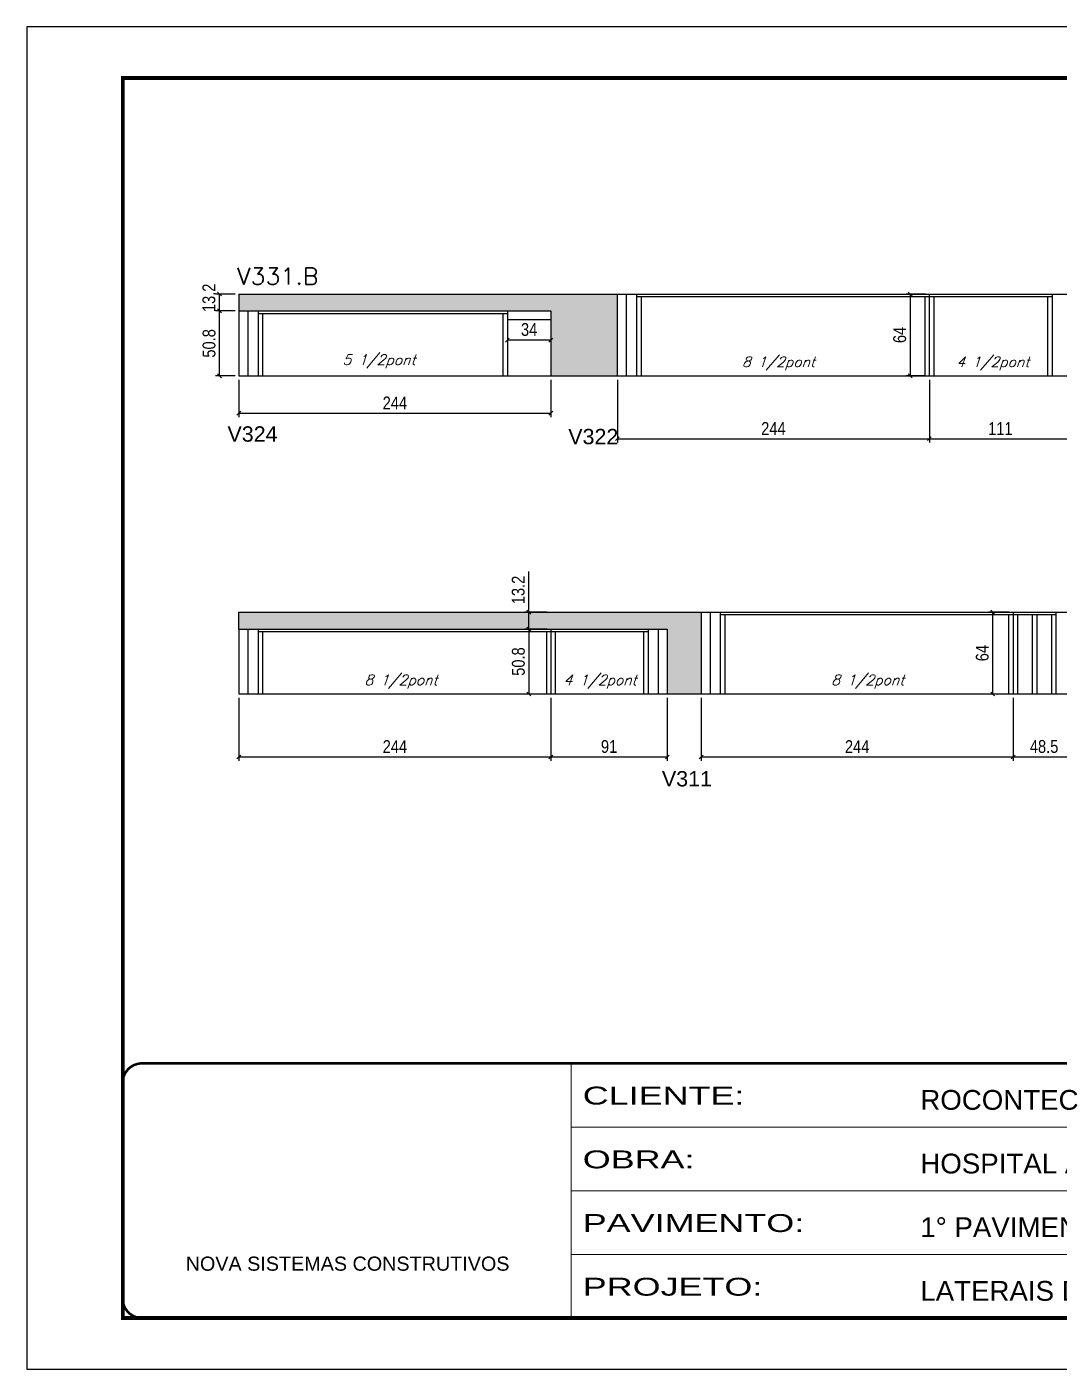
# Model space of a CAD drawing. Extents: x 137137 to 143418, y 10464 to 34486.
# Drawn here: x 137137 to 137945, y 18504 to 19554 of the extents above; entities that cross this region are included whole.
import ezdxf

# ---------------------------------------------------------------- set-up
doc = ezdxf.new("R2010")
doc.units = 0
doc.linetypes.add('CONTINUO', pattern=[0])
doc.linetypes.add('DASHED', pattern=[0.75, 0.5, -0.25])
for name, color, linetype in [('5', 5, 'Continuous'), ('COTA', 241, 'Continuous'), ('Painéis', 200, 'Continuous'), ('SARR_2.2x7', 40, 'Continuous'), ('SARR_3.5x7', 81, 'Continuous'), ('texto', 7, 'Continuous')]:
    doc.layers.add(name, color=color, linetype=linetype)
for name, color, linetype, lineweight in [('Folhas', 255, 'Continuous', 9), ('SARRAFO DE PRESSAO', 251, 'DASHED', 9), ('Texto Seção', 7, 'Continuous', 15)]:
    doc.layers.add(name, color=color, linetype=linetype, lineweight=lineweight)
doc.layers.add('Laje_Perimetro', color=7, linetype='Continuous', plot=False)
doc.styles.add('ARIAL', font='arial.ttf')
doc.styles.add('COTA TECNICA', font='techl___.ttf', dxfattribs={"height": 10})
doc.styles.add('REGUA-120', font='ROMANS.shx', dxfattribs={"height": 15})
doc.styles.add('Romans', font='romans.shx')
doc.styles.get("Standard").update_dxf_attribs({"font": 'arial.ttf'})
doc.styles.add('Tecnologia', font='')
doc.styles.get('Tecnologia').set_extended_font_data('Forgotten Futurist')
doc.dimstyles.new('PAINEL', dxfattribs={"dimtxt": 10, "dimasz": 3, "dimexe": 3, "dimexo": 3, "dimgap": 3, "dimtad": 1, "dimdec": 1, "dimzin": 12, "dimdsep": 46, "dimtxsty": 'COTA TECNICA', "dimblk1": 'OBLIQUE', "dimblk2": 'OBLIQUE', "dimsah": 1, "dimcen": 0.9, "dimclrd": 4, "dimclre": 4, "dimclrt": 240, "dimadec": 1, "dimazin": 3, "dimtfac": 1, "dimtdec": 1, "dimtmove": 0, "dimatfit": 3, "dimfxl": 1, "dimtolj": 1, "dimtzin": 12, "dimarcsym": 0})

# ---------------------------------------------------------------- blocks, each defined once
blk = doc.blocks.new('9999999999')
at = {"color": 30, "linetype": 'CONTINUO'}
for p, q in [((98564.6, 34230.2), (98564.6, 34429.4)), ((98564.6, 34379.6), (99584, 34379.6)), ((98564.6, 34329.8), (99488, 34329.8)), ((99584, 34329.8), (99488, 34329.8)), ((99488, 34329.8), (99488, 34230.2)), ((98564.6, 34280), (99488, 34280))]:
    blk.add_line(p, q, dxfattribs=at)
at = {"color": 30, "linetype": 'CONTINUO', "const_width": 2}
blk.add_lwpolyline([(99584, 34230.2), (99584, 34414.4, 0.414214), (99569, 34429.4), (98229, 34429.4, 0.414214), (98214, 34414.4), (98214, 34245.2, 0.414214), (98229, 34230.2), (99584, 34230.2)], format="xyb", dxfattribs=at)
at = {"layer": 'Folhas'}
blk.add_lwpolyline([(98139, 34190.2), (99624, 34190.2), (99624, 35240.2), (98139, 35240.2)], close=True, dxfattribs=at)
at = {"layer": 'Folhas', "color": 30, "const_width": 3}
blk.add_lwpolyline([(98214, 34230.2), (99584, 34230.2), (99584, 35200.2), (98214, 35200.2)], close=True, dxfattribs=at)
at = {"color": 7, "linetype": 'Continuous', "ltscale": 5, "style": 'ARIAL'}
for s, height, p in [('ROCONTEC', 15.48, (98837.7, 34393.1)), ('HOSPITAL ASSUNÇÃO', 15.483, (98837.7, 34343.3)), ('1° PAVIMENTO', 15.483, (98837.7, 34293.5)), ('NOVA SISTEMAS CONSTRUTIVOS', 11.059, (98263.2, 34267.2)), ('LATERAIS DE VIGAS', 15.483, (98837.7, 34243.7))]:
    blk.add_text(s, height=height, dxfattribs=at).set_placement(p)
at = {"layer": 'Folhas', "color": 7, "style": 'Tecnologia', "width": 1.5}
for s, p in [('CLIENTE:', (98573.7, 34397.2)), ('OBRA:', (98573.7, 34347.3)), ('PAVIMENTO:', (98573.7, 34297.5)), ('PROJETO:', (98573.7, 34247.7))]:
    blk.add_text(s, height=14, dxfattribs=at).set_placement(p)
blk = doc.blocks.new('_Oblique')
at = {"color": 0, "linetype": 'ByBlock', "lineweight": -2}
blk.add_line((-0.5, -0.5), (0.5, 0.5), dxfattribs=at)
blk = doc.blocks.new('*D1516')
at = {"layer": 'COTA', "color": 4, "lineweight": -2, "ltscale": 25, "transparency": 16777216}
for p, q in [((137300.1, 19332.1), (137284.9, 19332.1)), ((137287.9, 19281.3), (137287.9, 19332.1)), ((137300.1, 19281.3), (137284.9, 19281.3))]:
    blk.add_line(p, q, dxfattribs=at)
at = {"layer": 'Defpoints', "color": 0, "ltscale": 25, "transparency": 16777216}
for p in [(137287.9, 19332.1), (137303.1, 19332.1), (137303.1, 19281.3)]:
    blk.add_point(p, dxfattribs=at)
at = {"layer": 'COTA', "color": 4, "lineweight": -2, "ltscale": 25, "transparency": 16777216, "xscale": 3, "yscale": 3, "zscale": 3}
for p, rotation in [((137287.9, 19332.1), 90), ((137287.9, 19281.3), 270)]:
    blk.add_blockref('_Oblique', p, dxfattribs=dict(at, rotation=rotation))
at = {"layer": 'COTA', "color": 240, "ltscale": 25, "transparency": 16777216, "insert": (137279.8, 19306.7), "char_height": 10, "attachment_point": 5, "rotation": 90, "style": 'COTA TECNICA'}
blk.add_mtext('\\A1;50.8', dxfattribs=at)
blk = doc.blocks.new('*D1517')
at = {"layer": 'COTA', "color": 4, "lineweight": -2, "ltscale": 25, "transparency": 16777216}
for p, q in [((137300.1, 19345.3), (137284.9, 19345.3)), ((137287.9, 19332.1), (137287.9, 19345.3)), ((137300.1, 19332.1), (137284.9, 19332.1))]:
    blk.add_line(p, q, dxfattribs=at)
at = {"layer": 'Defpoints', "color": 0, "ltscale": 25, "transparency": 16777216}
for p in [(137287.9, 19345.3), (137303.1, 19345.3), (137303.1, 19332.1)]:
    blk.add_point(p, dxfattribs=at)
at = {"layer": 'COTA', "color": 4, "lineweight": -2, "ltscale": 25, "transparency": 16777216, "xscale": 3, "yscale": 3, "zscale": 3}
for p, rotation in [((137287.9, 19345.3), 90), ((137287.9, 19332.1), 270)]:
    blk.add_blockref('_Oblique', p, dxfattribs=dict(at, rotation=rotation))
at = {"layer": 'COTA', "color": 240, "ltscale": 25, "transparency": 16777216, "insert": (137279.7, 19342.3), "char_height": 10, "attachment_point": 5, "rotation": 90, "style": 'COTA TECNICA'}
blk.add_mtext('\\A1;13.2', dxfattribs=at)
blk = doc.blocks.new('*D1518')
at = {"layer": 'COTA', "color": 4, "lineweight": -2, "ltscale": 25, "transparency": 16777216}
for p, q in [((137840.1, 19345.3), (137825, 19345.3)), ((137828, 19345.3), (137828, 19281.3)), ((137840.1, 19281.3), (137825, 19281.3))]:
    blk.add_line(p, q, dxfattribs=at)
at = {"layer": 'Defpoints', "color": 0, "ltscale": 25, "transparency": 16777216}
for p in [(137843.1, 19345.3), (137828, 19281.3), (137843.1, 19281.3)]:
    blk.add_point(p, dxfattribs=at)
at = {"layer": 'COTA', "color": 4, "lineweight": -2, "ltscale": 25, "transparency": 16777216, "xscale": 3, "yscale": 3, "zscale": 3}
for p, rotation in [((137828, 19345.3), 90), ((137828, 19281.3), 270)]:
    blk.add_blockref('_Oblique', p, dxfattribs=dict(at, rotation=rotation))
at = {"layer": 'COTA', "color": 240, "ltscale": 25, "transparency": 16777216, "insert": (137819.9, 19313.3), "char_height": 10, "attachment_point": 5, "rotation": 90, "style": 'COTA TECNICA'}
blk.add_mtext('\\A1;64', dxfattribs=at)
blk = doc.blocks.new('*D1520')
at = {"layer": 'COTA', "color": 4, "lineweight": -2, "ltscale": 25, "transparency": 16777216}
for p, q in [((137544.1, 19083.2), (137526.8, 19083.2)), ((137529.8, 19083.2), (137529.8, 19032.4)), ((137544.1, 19032.4), (137526.8, 19032.4))]:
    blk.add_line(p, q, dxfattribs=at)
at = {"layer": 'Defpoints', "color": 0, "ltscale": 25, "transparency": 16777216}
for p in [(137547.1, 19083.2), (137529.8, 19032.4), (137547.1, 19032.4)]:
    blk.add_point(p, dxfattribs=at)
at = {"layer": 'COTA', "color": 4, "lineweight": -2, "ltscale": 25, "transparency": 16777216, "xscale": 3, "yscale": 3, "zscale": 3}
for p, rotation in [((137529.8, 19083.2), 90), ((137529.8, 19032.4), 270)]:
    blk.add_blockref('_Oblique', p, dxfattribs=dict(at, rotation=rotation))
at = {"layer": 'COTA', "color": 240, "ltscale": 25, "transparency": 16777216, "insert": (137521.7, 19057.8), "char_height": 10, "attachment_point": 5, "rotation": 90, "style": 'COTA TECNICA'}
blk.add_mtext('\\A1;50.8', dxfattribs=at)
blk = doc.blocks.new('*D1521')
at = {"layer": 'COTA', "color": 4, "lineweight": -2, "ltscale": 25, "transparency": 16777216}
for p, q in [((137905.6, 19096.4), (137889.6, 19096.4)), ((137892.6, 19032.4), (137892.6, 19096.4)), ((137905.6, 19032.4), (137889.6, 19032.4))]:
    blk.add_line(p, q, dxfattribs=at)
at = {"layer": 'Defpoints', "color": 0, "ltscale": 25, "transparency": 16777216}
for p in [(137892.6, 19096.4), (137908.6, 19096.4), (137908.6, 19032.4)]:
    blk.add_point(p, dxfattribs=at)
at = {"layer": 'COTA', "color": 4, "lineweight": -2, "ltscale": 25, "transparency": 16777216, "xscale": 3, "yscale": 3, "zscale": 3}
for p, rotation in [((137892.6, 19096.4), 90), ((137892.6, 19032.4), 270)]:
    blk.add_blockref('_Oblique', p, dxfattribs=dict(at, rotation=rotation))
at = {"layer": 'COTA', "color": 240, "ltscale": 25, "transparency": 16777216, "insert": (137884.5, 19064.4), "char_height": 10, "attachment_point": 5, "rotation": 90, "style": 'COTA TECNICA'}
blk.add_mtext('\\A1;64', dxfattribs=at)
blk = doc.blocks.new('*D1522')
at = {"layer": 'COTA', "color": 4, "lineweight": -2, "ltscale": 25, "transparency": 16777216}
for p, q in [((137303.1, 19278.3), (137303.1, 19249.1)), ((137547.1, 19278.3), (137547.1, 19249.1)), ((137303.1, 19252.1), (137547.1, 19252.1))]:
    blk.add_line(p, q, dxfattribs=at)
at = {"layer": 'Defpoints', "color": 0, "ltscale": 25, "transparency": 16777216}
for p in [(137303.1, 19281.3), (137547.1, 19281.3), (137547.1, 19252.1)]:
    blk.add_point(p, dxfattribs=at)
at = {"layer": 'COTA', "color": 4, "lineweight": -2, "ltscale": 25, "transparency": 16777216, "xscale": 3, "yscale": 3, "zscale": 3, "rotation": 180}
blk.add_blockref('_Oblique', (137303.1, 19252.1), dxfattribs=at)
at = {"layer": 'COTA', "color": 4, "lineweight": -2, "ltscale": 25, "transparency": 16777216, "xscale": 3, "yscale": 3, "zscale": 3}
blk.add_blockref('_Oblique', (137547.1, 19252.1), dxfattribs=at)
at = {"layer": 'COTA', "color": 240, "ltscale": 25, "transparency": 16777216, "insert": (137425.1, 19260.1), "char_height": 10, "attachment_point": 5, "style": 'COTA TECNICA'}
blk.add_mtext('\\A1;244', dxfattribs=at)
blk = doc.blocks.new('*D1524')
at = {"layer": 'COTA', "color": 4, "lineweight": -2, "ltscale": 25, "transparency": 16777216}
for p, q in [((137599.1, 19278.3), (137599.1, 19229.1)), ((137843.1, 19278.3), (137843.1, 19229.1)), ((137599.1, 19232.1), (137843.1, 19232.1))]:
    blk.add_line(p, q, dxfattribs=at)
at = {"layer": 'Defpoints', "color": 0, "ltscale": 25, "transparency": 16777216}
for p in [(137599.1, 19281.3), (137843.1, 19281.3), (137843.1, 19232.1)]:
    blk.add_point(p, dxfattribs=at)
at = {"layer": 'COTA', "color": 4, "lineweight": -2, "ltscale": 25, "transparency": 16777216, "xscale": 3, "yscale": 3, "zscale": 3, "rotation": 180}
blk.add_blockref('_Oblique', (137599.1, 19232.1), dxfattribs=at)
at = {"layer": 'COTA', "color": 4, "lineweight": -2, "ltscale": 25, "transparency": 16777216, "xscale": 3, "yscale": 3, "zscale": 3}
blk.add_blockref('_Oblique', (137843.1, 19232.1), dxfattribs=at)
at = {"layer": 'COTA', "color": 240, "ltscale": 25, "transparency": 16777216, "insert": (137721.1, 19240.1), "char_height": 10, "attachment_point": 5, "style": 'COTA TECNICA'}
blk.add_mtext('\\A1;244', dxfattribs=at)
blk = doc.blocks.new('*D1525')
at = {"layer": 'COTA', "color": 4, "lineweight": -2, "ltscale": 25, "transparency": 16777216}
for p, q in [((137843.1, 19278.3), (137843.1, 19229.1)), ((137954.1, 19278.3), (137954.1, 19229.1)), ((137843.1, 19232.1), (137954.1, 19232.1))]:
    blk.add_line(p, q, dxfattribs=at)
at = {"layer": 'Defpoints', "color": 0, "ltscale": 25, "transparency": 16777216}
for p in [(137843.1, 19281.3), (137954.1, 19281.3), (137954.1, 19232.1)]:
    blk.add_point(p, dxfattribs=at)
at = {"layer": 'COTA', "color": 4, "lineweight": -2, "ltscale": 25, "transparency": 16777216, "xscale": 3, "yscale": 3, "zscale": 3, "rotation": 180}
blk.add_blockref('_Oblique', (137843.1, 19232.1), dxfattribs=at)
at = {"layer": 'COTA', "color": 4, "lineweight": -2, "ltscale": 25, "transparency": 16777216, "xscale": 3, "yscale": 3, "zscale": 3}
blk.add_blockref('_Oblique', (137954.1, 19232.1), dxfattribs=at)
at = {"layer": 'COTA', "color": 240, "ltscale": 25, "transparency": 16777216, "insert": (137898.6, 19240.1), "char_height": 10, "attachment_point": 5, "style": 'COTA TECNICA'}
blk.add_mtext('\\A1;111', dxfattribs=at)
blk = doc.blocks.new('*D1528')
at = {"layer": 'COTA', "color": 4, "lineweight": -2, "ltscale": 25, "transparency": 16777216}
for p, q in [((137303.1, 19029.4), (137303.1, 18980.2)), ((137547.1, 19029.4), (137547.1, 18980.2)), ((137303.1, 18983.2), (137547.1, 18983.2))]:
    blk.add_line(p, q, dxfattribs=at)
at = {"layer": 'Defpoints', "color": 0, "ltscale": 25, "transparency": 16777216}
for p in [(137303.1, 19032.4), (137547.1, 19032.4), (137547.1, 18983.2)]:
    blk.add_point(p, dxfattribs=at)
at = {"layer": 'COTA', "color": 4, "lineweight": -2, "ltscale": 25, "transparency": 16777216, "xscale": 3, "yscale": 3, "zscale": 3, "rotation": 180}
blk.add_blockref('_Oblique', (137303.1, 18983.2), dxfattribs=at)
at = {"layer": 'COTA', "color": 4, "lineweight": -2, "ltscale": 25, "transparency": 16777216, "xscale": 3, "yscale": 3, "zscale": 3}
blk.add_blockref('_Oblique', (137547.1, 18983.2), dxfattribs=at)
at = {"layer": 'COTA', "color": 240, "ltscale": 25, "transparency": 16777216, "insert": (137425.1, 18991.3), "char_height": 10, "attachment_point": 5, "style": 'COTA TECNICA'}
blk.add_mtext('\\A1;244', dxfattribs=at)
blk = doc.blocks.new('*D1529')
at = {"layer": 'COTA', "color": 4, "lineweight": -2, "ltscale": 25, "transparency": 16777216}
for p, q in [((137547.1, 19029.4), (137547.1, 18980.2)), ((137638.1, 19029.4), (137638.1, 18980.2)), ((137547.1, 18983.2), (137638.1, 18983.2))]:
    blk.add_line(p, q, dxfattribs=at)
at = {"layer": 'Defpoints', "color": 0, "ltscale": 25, "transparency": 16777216}
for p in [(137547.1, 19032.4), (137638.1, 19032.4), (137638.1, 18983.2)]:
    blk.add_point(p, dxfattribs=at)
at = {"layer": 'COTA', "color": 4, "lineweight": -2, "ltscale": 25, "transparency": 16777216, "xscale": 3, "yscale": 3, "zscale": 3, "rotation": 180}
blk.add_blockref('_Oblique', (137547.1, 18983.2), dxfattribs=at)
at = {"layer": 'COTA', "color": 4, "lineweight": -2, "ltscale": 25, "transparency": 16777216, "xscale": 3, "yscale": 3, "zscale": 3}
blk.add_blockref('_Oblique', (137638.1, 18983.2), dxfattribs=at)
at = {"layer": 'COTA', "color": 240, "ltscale": 25, "transparency": 16777216, "insert": (137592.6, 18991.3), "char_height": 10, "attachment_point": 5, "style": 'COTA TECNICA'}
blk.add_mtext('\\A1;91', dxfattribs=at)
blk = doc.blocks.new('*D1530')
at = {"layer": 'COTA', "color": 4, "lineweight": -2, "ltscale": 25, "transparency": 16777216}
for p, q in [((137664.6, 19029.4), (137664.6, 18980.2)), ((137908.6, 19029.4), (137908.6, 18980.2)), ((137664.6, 18983.2), (137908.6, 18983.2))]:
    blk.add_line(p, q, dxfattribs=at)
at = {"layer": 'Defpoints', "color": 0, "ltscale": 25, "transparency": 16777216}
for p in [(137664.6, 19032.4), (137908.6, 19032.4), (137908.6, 18983.2)]:
    blk.add_point(p, dxfattribs=at)
at = {"layer": 'COTA', "color": 4, "lineweight": -2, "ltscale": 25, "transparency": 16777216, "xscale": 3, "yscale": 3, "zscale": 3, "rotation": 180}
blk.add_blockref('_Oblique', (137664.6, 18983.2), dxfattribs=at)
at = {"layer": 'COTA', "color": 4, "lineweight": -2, "ltscale": 25, "transparency": 16777216, "xscale": 3, "yscale": 3, "zscale": 3}
blk.add_blockref('_Oblique', (137908.6, 18983.2), dxfattribs=at)
at = {"layer": 'COTA', "color": 240, "ltscale": 25, "transparency": 16777216, "insert": (137786.6, 18991.3), "char_height": 10, "attachment_point": 5, "style": 'COTA TECNICA'}
blk.add_mtext('\\A1;244', dxfattribs=at)
blk = doc.blocks.new('*D1531')
at = {"layer": 'COTA', "color": 4, "lineweight": -2, "ltscale": 25, "transparency": 16777216}
for p, q in [((137908.6, 19029.4), (137908.6, 18980.2)), ((137957.1, 19029.4), (137957.1, 18980.2)), ((137908.6, 18983.2), (137957.1, 18983.2))]:
    blk.add_line(p, q, dxfattribs=at)
at = {"layer": 'Defpoints', "color": 0, "ltscale": 25, "transparency": 16777216}
for p in [(137908.6, 19032.4), (137957.1, 19032.4), (137957.1, 18983.2)]:
    blk.add_point(p, dxfattribs=at)
at = {"layer": 'COTA', "color": 4, "lineweight": -2, "ltscale": 25, "transparency": 16777216, "xscale": 3, "yscale": 3, "zscale": 3, "rotation": 180}
blk.add_blockref('_Oblique', (137908.6, 18983.2), dxfattribs=at)
at = {"layer": 'COTA', "color": 4, "lineweight": -2, "ltscale": 25, "transparency": 16777216, "xscale": 3, "yscale": 3, "zscale": 3}
blk.add_blockref('_Oblique', (137957.1, 18983.2), dxfattribs=at)
at = {"layer": 'COTA', "color": 240, "ltscale": 25, "transparency": 16777216, "insert": (137932.8, 18991.3), "char_height": 10, "attachment_point": 5, "style": 'COTA TECNICA'}
blk.add_mtext('\\A1;48.5', dxfattribs=at)
blk = doc.blocks.new('*D1515')
at = {"layer": 'COTA', "color": 4, "lineweight": -2, "ltscale": 25, "transparency": 16777216}
for p, q in [((137529.8, 19096.4), (137529.8, 19128.2)), ((137544.1, 19096.4), (137526.8, 19096.4)), ((137529.8, 19083.2), (137529.8, 19096.4)), ((137544.1, 19083.2), (137526.8, 19083.2))]:
    blk.add_line(p, q, dxfattribs=at)
at = {"layer": 'Defpoints', "color": 0, "ltscale": 25, "transparency": 16777216}
for p in [(137529.8, 19096.4), (137547.1, 19096.4), (137547.1, 19083.2)]:
    blk.add_point(p, dxfattribs=at)
at = {"layer": 'COTA', "color": 4, "lineweight": -2, "ltscale": 25, "transparency": 16777216, "xscale": 3, "yscale": 3, "zscale": 3}
for p, rotation in [((137529.8, 19096.4), 90), ((137529.8, 19083.2), 270)]:
    blk.add_blockref('_Oblique', p, dxfattribs=dict(at, rotation=rotation))
at = {"layer": 'COTA', "color": 240, "ltscale": 25, "transparency": 16777216, "insert": (137521.6, 19113.8), "char_height": 10, "attachment_point": 5, "rotation": 90, "style": 'COTA TECNICA'}
blk.add_mtext('\\A1;13.2', dxfattribs=at)
blk = doc.blocks.new('*D2047')
at = {"layer": 'COTA', "color": 4, "lineweight": -2, "ltscale": 25, "transparency": 16777216}
for p, q in [((137513.1, 19322.1), (137513.1, 19306.2)), ((137547.1, 19322.1), (137547.1, 19306.2)), ((137547.1, 19309.2), (137513.1, 19309.2))]:
    blk.add_line(p, q, dxfattribs=at)
at = {"layer": 'Defpoints', "color": 0, "ltscale": 25, "transparency": 16777216}
for p in [(137513.1, 19325.1), (137547.1, 19325.1), (137513.1, 19309.2)]:
    blk.add_point(p, dxfattribs=at)
at = {"layer": 'COTA', "color": 4, "lineweight": -2, "ltscale": 25, "transparency": 16777216, "xscale": 3, "yscale": 3, "zscale": 3, "rotation": 180}
blk.add_blockref('_Oblique', (137513.1, 19309.2), dxfattribs=at)
at = {"layer": 'COTA', "color": 4, "lineweight": -2, "ltscale": 25, "transparency": 16777216, "xscale": 3, "yscale": 3, "zscale": 3}
blk.add_blockref('_Oblique', (137547.1, 19309.2), dxfattribs=at)
at = {"layer": 'COTA', "color": 240, "ltscale": 25, "transparency": 16777216, "insert": (137530.1, 19317.5), "char_height": 10, "attachment_point": 5, "style": 'COTA TECNICA'}
blk.add_mtext('\\A1;34', dxfattribs=at)

msp = doc.modelspace()

# ---------------------------------------------------------------- hatches: boundary and pattern name
at = {"layer": 'COTA', "linetype": 'ByBlock'}
h = msp.add_hatch(dxfattribs=at)
h.set_pattern_fill('AR-CONC', color=256, scale=0.03)
h.set_pattern_definition([(50, (-6661.941, -12406.445), (5.46554007, -0.47817257), [0.5715, -6.2865]), (355, (-6661.941, -12406.445), (-1.05730264, 5.73170536), [0.4572, -5.02921753]), (100.4514447, (-6661.4857, -12406.485), (4.40823741, 5.25353256), [0.48570026, -5.34270734]), (46.1842, (-6661.941, -12404.921), (8.13237123, -1.26126984), [0.85725, -9.42975]), (96.6355576, (-6661.2635, -12405.026), (7.12212402, 7.42278374), [0.7285507, -8.01406824]), (351.184151, (-6661.941, -12404.921), (7.122124, 7.42278374), [0.685799, -7.54379196]), (21, (-6661.179, -12405.302), (4.54843174, -3.06795595), [0.5715, -6.2865]), (326, (-6661.179, -12405.302), (1.85406085, 5.52563898), [0.4572, -5.0292]), (71.451445, (-6660.8, -12405.5576), (6.40249258, 2.45768307), [0.48570026, -5.34269813]), (37.5, (-6661.9412, -12406.445), (0.092658098, 2.536651166), [0, -4.96824, 0, -5.1054, 0, -5.04825]), (7.5, (-6661.9412, -12406.445), (2.004589875, 3.005417245), [0, -2.91084, 0, -4.85394, 0, -1.92405]), (327.5, (-6663.6404, -12406.445), (4.067717855, -0.17186232), [0, -1.905, 0, -5.9436, 0, -7.8867]), (317.5, (-6664.4024, -12406.445), (4.44387544, 0.76279473), [0, -2.4765, 0, -3.94716, 0, -5.6007])])
h.paths.add_polyline_path([(137599.07, 19345.28), (137303.07, 19345.28), (137303.07, 19332.08), (137547.07, 19332.08), (137547.07, 19281.28), (137599.07, 19281.28)])
h = msp.add_hatch(dxfattribs=at)
h.set_pattern_fill('AR-CONC', color=256, scale=0.03)
h.set_pattern_definition([(50, (-1612.979, -11413.414), (5.46554007, -0.47817257), [0.5715, -6.2865]), (355, (-1612.979, -11413.414), (-1.05730264, 5.73170536), [0.4572, -5.02921753]), (100.4514447, (-1612.5235, -11413.454), (4.40823741, 5.25353256), [0.48570026, -5.34270734]), (46.1842, (-1612.979, -11411.89), (8.13237123, -1.26126984), [0.85725, -9.42975]), (96.6355576, (-1612.301, -11411.995), (7.122124, 7.42278374), [0.7285507, -8.01406824]), (351.184151, (-1612.979, -11411.89), (7.122124, 7.42278374), [0.685799, -7.54379196]), (21, (-1612.217, -11412.271), (4.54843174, -3.06795595), [0.5715, -6.2865]), (326, (-1612.217, -11412.271), (1.85406085, 5.52563898), [0.4572, -5.0292]), (71.451445, (-1611.838, -11412.527), (6.40249258, 2.45768307), [0.48570026, -5.34269813]), (37.5, (-1612.979, -11413.4142), (0.092658098, 2.536651166), [0, -4.96824, 0, -5.1054, 0, -5.04825]), (7.5, (-1612.979, -11413.4142), (2.004589875, 3.005417245), [0, -2.91084, 0, -4.85394, 0, -1.92405]), (327.5, (-1614.6782, -11413.4142), (4.067717855, -0.17186232), [0, -1.905, 0, -5.9436, 0, -7.8867]), (317.5, (-1615.4402, -11413.4142), (4.44387544, 0.76279473), [0, -2.4765, 0, -3.94716, 0, -5.6007])])
h.paths.add_polyline_path([(137638.07, 19032.44), (137664.58, 19032.44), (137664.58, 19096.44), (137303.07, 19096.44), (137303.07, 19083.24), (137638.07, 19083.24)])

# ---------------------------------------------------------------- linework, layer by layer
for p, q in [((137303.07, 19345.28), (137599.07, 19345.28)), ((137303.07, 19345.28), (137303.07, 19332.08)), ((137547.07, 19281.28), (137599.07, 19281.28)), ((137599.07, 19281.28), (137599.07, 19281.28)), ((137303.07, 19096.44), (137664.58, 19096.44)), ((137303.07, 19083.24), (137303.07, 19096.44)), ((137638.07, 19032.44), (137664.58, 19032.44))]:
    msp.add_line(p, q, dxfattribs=at)
at = {"layer": 'Laje_Perimetro'}
msp.add_lwpolyline([(138622.29, 19554.3), (137137.29, 19554.3), (137137.29, 18504.3), (138622.29, 18504.3)], close=True, dxfattribs=at)
at = {"layer": 'Painéis', "linetype": 'ByBlock'}
for p, q in [((137599.07, 19345.28), (137954.07, 19345.28)), ((137599.07, 19281.28), (137599.07, 19345.28)), ((137843.07, 19281.28), (137843.07, 19345.28)), ((137303.07, 19332.08), (137547.07, 19332.08)), ((137303.07, 19332.08), (137303.07, 19281.28)), ((137547.07, 19332.08), (137547.07, 19281.28)), ((137303.07, 19281.28), (137547.07, 19281.28)), ((137547.07, 19281.28), (137547.07, 19281.28)), ((137547.07, 19281.28), (137547.07, 19281.28)), ((137599.07, 19281.28), (137954.07, 19281.28)), ((137664.58, 19096.44), (137957.07, 19096.44)), ((137664.58, 19096.44), (137664.58, 19032.44)), ((137908.58, 19096.44), (137908.58, 19032.44)), ((137303.07, 19083.24), (137638.07, 19083.24)), ((137303.07, 19083.24), (137303.07, 19032.44)), ((137547.07, 19083.24), (137547.07, 19032.44)), ((137638.07, 19083.24), (137638.07, 19032.44)), ((137303.07, 19032.44), (137638.07, 19032.44)), ((137664.58, 19032.44), (137957.07, 19032.44))]:
    msp.add_line(p, q, dxfattribs=at)
at = {"layer": 'SARR_2.2x7', "linetype": 'Continuous'}
for p, q in [((137606.07, 19345.28), (137606.07, 19281.28)), ((137843.07, 19343.08), (137614.07, 19343.08)), ((137939.07, 19343.08), (137843.07, 19343.08)), ((137310.07, 19332.08), (137310.07, 19281.28)), ((137513.07, 19329.88), (137318.07, 19329.88)), ((137547.07, 19325.08), (137513.07, 19325.08)), ((137671.58, 19096.44), (137671.58, 19032.44)), ((137908.58, 19094.24), (137679.58, 19094.24)), ((137942.07, 19094.24), (137908.58, 19094.24)), ((137310.07, 19083.24), (137310.07, 19032.44)), ((137547.07, 19081.04), (137318.07, 19081.04)), ((137623.07, 19081.04), (137547.07, 19081.04)), ((137631.07, 19083.24), (137631.07, 19032.44))]:
    msp.add_line(p, q, dxfattribs=at)
at = {"layer": 'SARR_3.5x7'}
for p, q in [((137614.07, 19345.28), (137614.07, 19281.28)), ((137617.57, 19343.08), (137617.57, 19281.28)), ((137839.57, 19343.08), (137839.57, 19281.28)), ((137846.57, 19343.08), (137846.57, 19281.28)), ((137935.57, 19343.08), (137935.57, 19281.28)), ((137939.07, 19345.28), (137939.07, 19281.28)), ((137318.07, 19332.08), (137318.07, 19281.28)), ((137513.07, 19332.08), (137513.07, 19281.28)), ((137321.57, 19329.88), (137321.57, 19281.28)), ((137509.57, 19329.88), (137509.57, 19281.28)), ((137679.58, 19096.44), (137679.58, 19032.44)), ((137683.08, 19094.24), (137683.08, 19032.44)), ((137905.08, 19094.24), (137905.08, 19032.44)), ((137912.08, 19094.24), (137912.08, 19032.44)), ((137923.57, 19094.24), (137923.57, 19032.44)), ((137927.07, 19094.24), (137927.07, 19032.44)), ((137938.57, 19094.24), (137938.57, 19032.44)), ((137942.07, 19096.44), (137942.07, 19032.44)), ((137318.07, 19083.24), (137318.07, 19032.44)), ((137321.57, 19081.04), (137321.57, 19032.44)), ((137543.57, 19081.04), (137543.57, 19032.44)), ((137550.57, 19081.04), (137550.57, 19032.44)), ((137619.57, 19081.04), (137619.57, 19032.44)), ((137623.07, 19083.24), (137623.07, 19032.44))]:
    msp.add_line(p, q, dxfattribs=at)

# ---------------------------------------------------------------- block references
at = {"layer": 'SARRAFO DE PRESSAO', "color": 6, "linetype": 'ByBlock'}
msp.add_blockref('9999999999', (38998.31, -15685.91), dxfattribs=at)

# ---------------------------------------------------------------- texts
at = {"layer": '5', "linetype": 'Continuous'}
for s, p in [('V324', (137294.19, 19229.81)), ('V322', (137560.68, 19227.81)), ('V311', (137633.92, 18960.12))]:
    msp.add_text(s, height=12, rotation=0.00004, dxfattribs=at).set_placement(p)
at = {"layer": 'texto', "color": 2, "char_height": 8, "attachment_point": 5, "style": 'Romans'}
for s, insert in [('{\\Q19;\\C256;5 1/2pont}', (137412.7, 19292.59)), ('{\\Q19;\\C256;8 1/2pont}', (137725.06, 19290.96)), ('{\\Q19;\\C256;4 1/2pont}', (137892.69, 19290.96)), ('{\\Q19;\\C256;8 1/2pont}', (137429.86, 19042.12)), ('{\\Q19;\\C256;4 1/2pont}', (137585.59, 19042.12)), ('{\\Q19;\\C256;8 1/2pont}', (137794.88, 19042.12))]:
    msp.add_mtext(s, dxfattribs=dict(at, insert=insert))
at = {"layer": 'Texto Seção', "style": 'REGUA-120', "width": 1.05}
msp.add_text('V331.B', height=13, dxfattribs=at).set_placement((137301.65, 19352.71))

# ---------------------------------------------------------------- dimensions: what is measured, and where the dimension line sits
at = {"layer": 'COTA', "ltscale": 25}
dim = msp.add_linear_dim(base=(137287.89, 19345.28), p1=(137303.07, 19332.08), p2=(137303.07, 19345.28), angle=90, dimstyle='PAINEL', override={"dimtmove": 1}, dxfattribs=at)
dim.commit()
dim.dimension.update_dxf_attribs({"geometry": '*D1517', "text_midpoint": (137287.89, 19342.28), "dimtype": 160})
for base, p1, p2, picture, middle in [((137827.96, 19281.28), (137843.07, 19345.28), (137843.07, 19281.28), '*D1518', (137819.85, 19313.28)), ((137287.89, 19332.08), (137303.07, 19281.28), (137303.07, 19332.08), '*D1516', (137279.76, 19306.68)), ((137529.8, 19096.44), (137547.07, 19083.24), (137547.07, 19096.44), '*D1515', (137521.59, 19113.81)), ((137892.61, 19096.44), (137908.58, 19032.44), (137908.58, 19096.44), '*D1521', (137884.51, 19064.44)), ((137529.8, 19032.44), (137547.07, 19083.24), (137547.07, 19032.44), '*D1520', (137521.67, 19057.84))]:
    dim = msp.add_linear_dim(base=base, p1=p1, p2=p2, angle=90, dimstyle='PAINEL', dxfattribs=at)
    dim.commit()
    dim.dimension.update_dxf_attribs({"geometry": picture, "text_midpoint": middle})
for base, p1, p2, picture, middle in [((137513.07, 19309.23), (137547.07, 19325.08), (137513.07, 19325.08), '*D2047', (137530.07, 19317.45)), ((137547.07, 19252.05), (137303.07, 19281.28), (137547.07, 19281.28), '*D1522', (137425.07, 19260.13)), ((137843.07, 19232.05), (137599.07, 19281.28), (137843.07, 19281.28), '*D1524', (137721.07, 19240.13))]:
    dim = msp.add_linear_dim(base=base, p1=p1, p2=p2, dimstyle='PAINEL', dxfattribs=at)
    dim.commit()
    dim.dimension.update_dxf_attribs({"geometry": picture, "text_midpoint": middle})
for base, p1, p2, picture, middle in [((137954.07, 19232.05), (137843.07, 19281.28), (137954.07, 19281.28), '*D1525', (137898.57, 19240.11)), ((137547.07, 18983.21), (137303.07, 19032.44), (137547.07, 19032.44), '*D1528', (137425.07, 18991.28)), ((137638.07, 18983.21), (137547.07, 19032.44), (137638.07, 19032.44), '*D1529', (137592.57, 18991.3)), ((137908.58, 18983.21), (137664.58, 19032.44), (137908.58, 19032.44), '*D1530', (137786.58, 18991.28)), ((137957.07, 18983.21), (137908.58, 19032.44), (137957.07, 19032.44), '*D1531', (137932.82, 18991.34))]:
    dim = msp.add_linear_dim(base=base, p1=p1, p2=p2, dimstyle='PAINEL', override={"dimtmove": 1}, dxfattribs=at)
    dim.commit()
    dim.dimension.update_dxf_attribs({"geometry": picture, "text_midpoint": middle})

doc.saveas('drawing.dxf')
